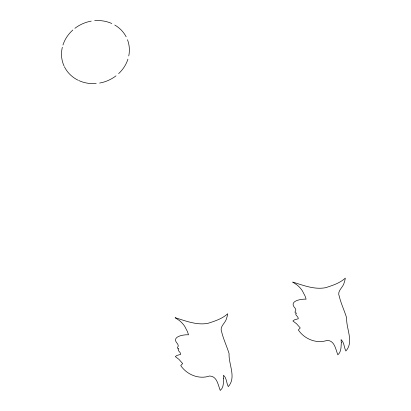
<?xml version="1.0" encoding="UTF-8"?>
<svg xmlns="http://www.w3.org/2000/svg" width="411" height="411" viewBox="0 0 411 411"><rect width="100%" height="100%" fill="white"/><g stroke="black" fill="none" stroke-linecap="round" stroke-linejoin="round"><path stroke-width="0.62" d="M127.477 39.718A34.339 31.097 -21.2 0 1 128.766 55.953M127.939 59.133A34.339 31.097 -21.2 0 1 118.64 73.615M115.989 75.86A34.339 31.097 -21.2 0 1 99.657 83.058M96.189 83.51A34.339 31.097 -21.2 0 1 78.696 80.505M77.967 80.155A34.339 31.097 -21.2 0 1 64.383 66.7M64.018 65.924A34.339 31.097 -21.2 0 1 62.328 47.265M62.945 45.051A34.339 31.097 -21.2 0 1 72.824 30.034M74.894 28.323A34.339 31.097 -21.2 0 1 91.227 21.125M94.689 20.673A34.339 31.097 -21.2 0 1 111.823 23.514M114.777 25.03A34.339 31.097 -21.2 0 1 126.162 36.815M223.702 378.372C223.409 382.471 223.795 387.588 220.275 390.45C218.005 385.066 217.203 376.199 209.579 376.003C198.934 379.661 186.835 374.704 180.722 365.554L182.679 363.565L178.949 359.368L175.317 356.599L176.853 355.458L180.717 354.364C180.974 351.98 176.54 350.521 178.759 348.662C177.984 348.852 177.136 348.127 177.506 347.326C179.191 345.877 177.598 343.673 176.396 342.45C172.034 336.121 184.585 334.451 188.521 334.811L187.473 331.646L184.693 326.308A30.286 27.424 -21.2 0 0 179.253 320.441L175.091 317.693C185.695 320.904 196.812 325.491 208.053 323.298C214.938 321.104 222.305 318.736 227.704 313.752A22.276 20.17 -21.2 0 1 226.651 318.063C225.783 323.025 219.227 326.37 221.652 331.826C223.435 339.332 226.867 346.283 229.086 353.64C228.48 364.413 236.602 377.396 228.285 386.623C226.333 383.001 226.815 378.135 223.492 375.186L223.702 378.372M341.294 342.753C341.002 346.853 341.382 351.97 337.868 354.832C335.597 349.448 334.795 340.58 327.171 340.385C316.527 344.043 304.423 339.085 298.314 329.935L300.266 327.947L296.542 323.75L292.909 320.981L294.446 319.84L298.304 318.746C298.566 316.362 294.132 314.903 296.352 313.043C295.576 313.233 294.723 312.509 295.098 311.708C296.778 310.259 295.19 308.055 293.983 306.832C289.627 300.503 302.177 298.833 306.113 299.193L305.06 296.028L302.285 290.695A30.286 27.424 -21.2 0 0 296.845 284.823L292.683 282.074C303.287 285.285 314.4 289.873 325.646 287.685C332.53 285.486 339.892 283.117 345.297 278.134A22.276 20.17 -21.2 0 1 344.243 282.444C343.375 287.412 336.82 290.752 339.239 296.208C341.027 303.714 344.459 310.665 346.673 318.022C346.072 328.795 354.19 341.777 345.877 351.004C343.925 347.382 344.408 342.517 341.084 339.568L341.294 342.753"/></g></svg>
